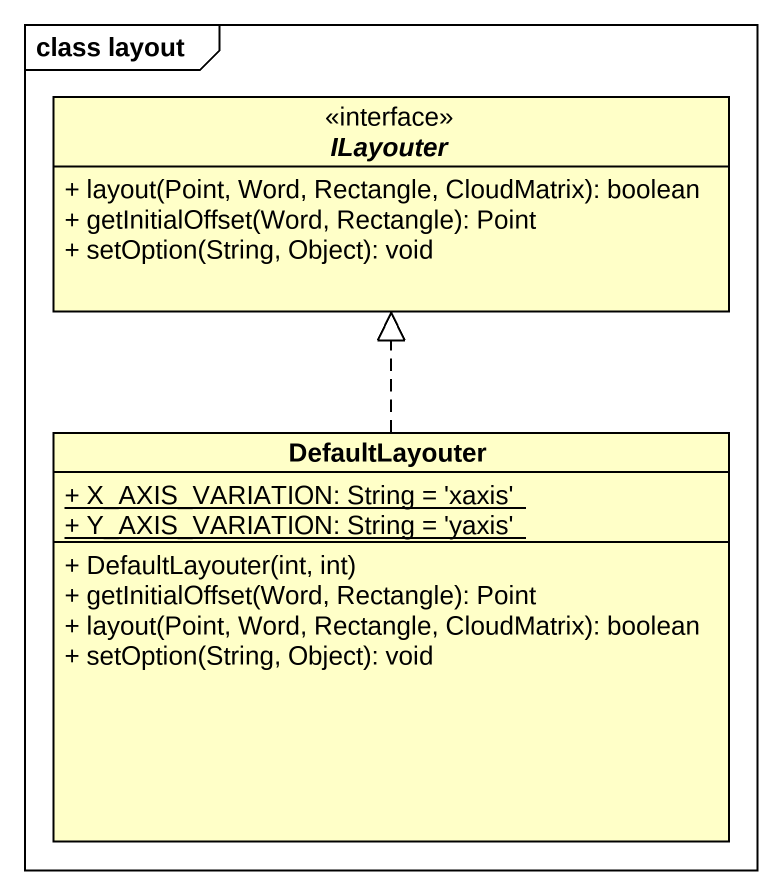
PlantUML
@startuml
mainframe class layout
hide circle
hide empty members
skinparam classAttributeIconSize 0
interface ILayouter #FFFFC8 {
  + layout(Point, Word, Rectangle, CloudMatrix): boolean
  + getInitialOffset(Word, Rectangle): Point
  + setOption(String, Object): void
}
class DefaultLayouter #FFFFC8 {
  {static} + X_AXIS_VARIATION: String = 'xaxis'
  {static} + Y_AXIS_VARIATION: String = 'yaxis'
  + DefaultLayouter(int, int)
  + getInitialOffset(Word, Rectangle): Point
  + layout(Point, Word, Rectangle, CloudMatrix): boolean
  + setOption(String, Object): void
}
DefaultLayouter .up.|> ILayouter
@enduml
